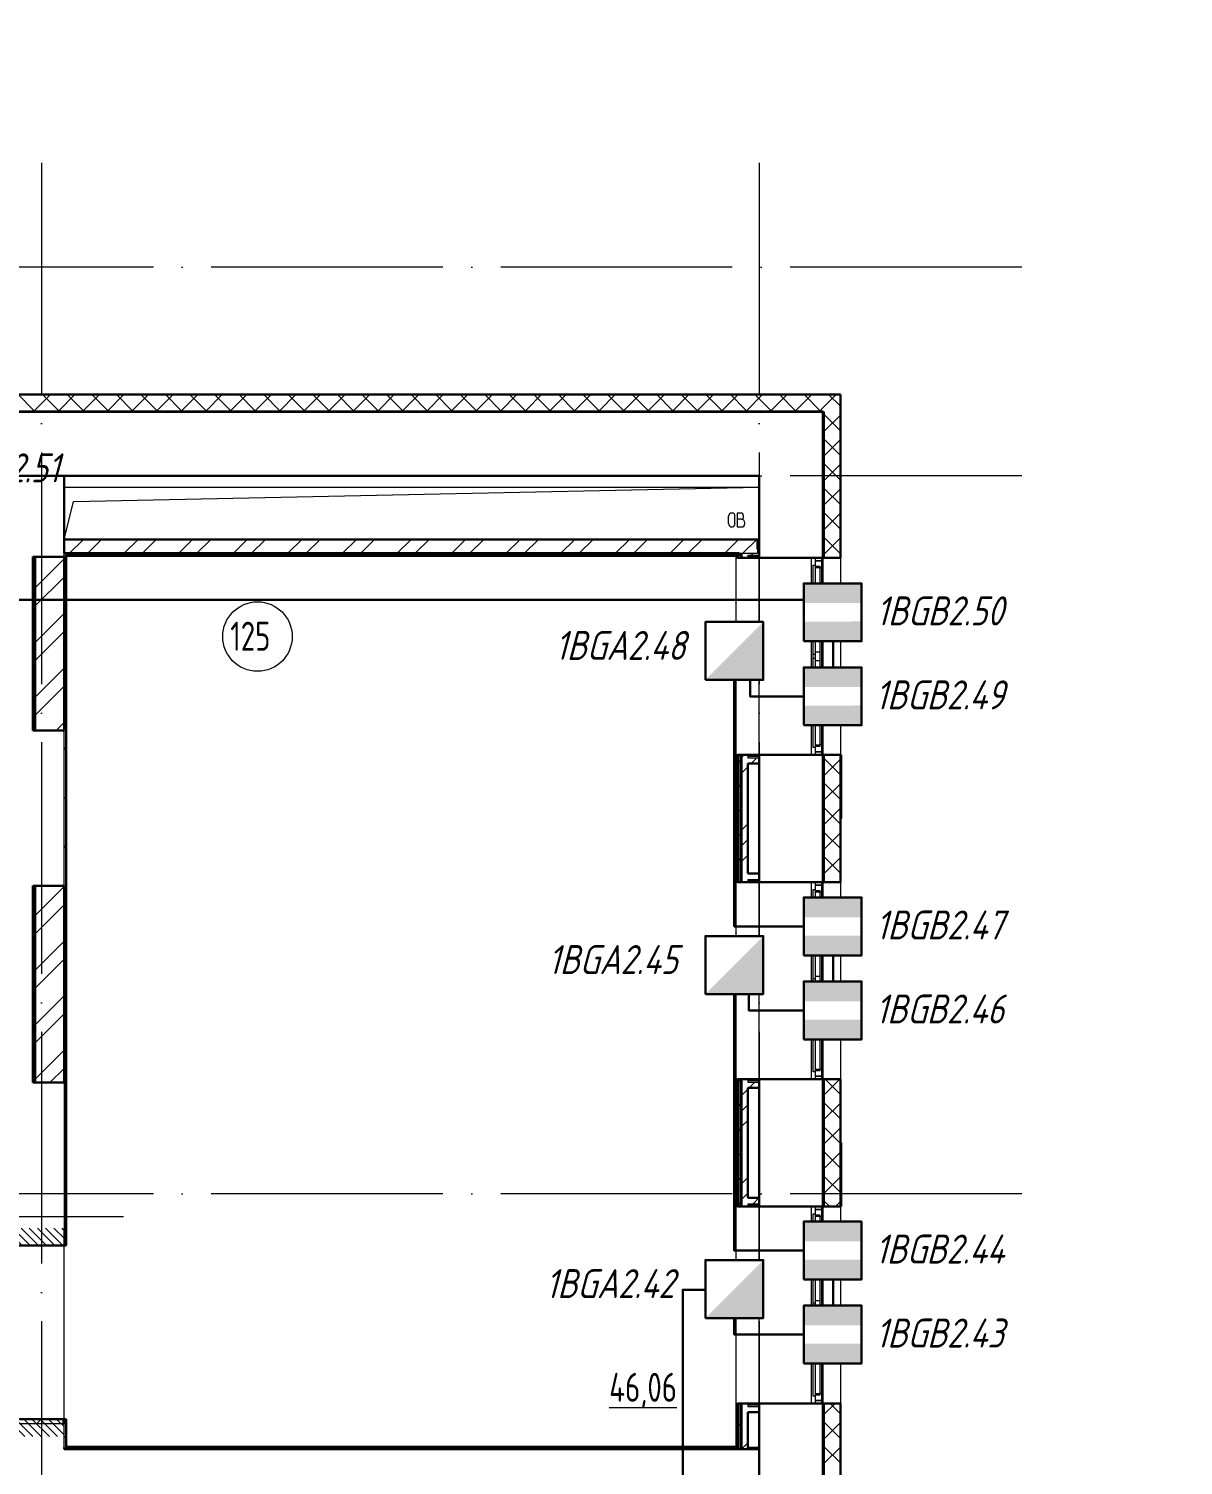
# Model space of a CAD drawing. Header units: millimetres. Extents: x -259793 to 1187961, y -549744 to 43070.
# Drawn here: x -4166 to 5806, y -13887 to -1486 of the extents above; entities that cross this region are included whole.
import ezdxf
from ezdxf.enums import TextEntityAlignment as Align

# ---------------------------------------------------------------- set-up
doc = ezdxf.new("R2010")
doc.units = ezdxf.units.MM
doc.linetypes.add('ADSK_Линия сетки', pattern=[25, 20, -2.5, 0, -2.5])
doc.linetypes.add('ADSK_Штриховая_ш2 п1_5', pattern=[4.5, 3, -1.5])
for name, color, linetype, lineweight in [('_ Окна', 7, 'Continuous', 9), ('A-_ANOTTEXT_T', 7, 'Continuous', 9), ('RC-Извещатели_охранные', 5, 'Continuous', 30), ('RC-Прочее_оборудование', 5, 'Continuous', 30), ('Двери', 252, 'Continuous', 9), ('Линии', 7, 'Continuous', 9), ('лс', 5, 'Continuous', 30), ('Марки помещений', 252, 'Continuous', 20), ('Ограждение', 252, 'Continuous', 9), ('Окна', 252, 'Continuous', 9), ('Оси', 252, 'Continuous', 9), ('Сантехника', 252, 'Continuous', 9), ('Стены внутренние', 7, 'Continuous', 18), ('Стены наружные', 7, 'Continuous', 18), ('Стены штриховка', 7, 'Continuous', 9)]:
    doc.layers.add(name, color=color, linetype=linetype, lineweight=lineweight)
doc.layers.add('RC-Позиционные_обозначения', color=7, linetype='Continuous')
doc.styles.add('GOST 2.304 type A_1', font='', dxfattribs={"height": 350})
doc.styles.add('GOST Common_3', font='', dxfattribs={"height": 3.5})
doc.styles.add('ISOCPEUR', font='isocpeur.ttf', dxfattribs={"width": 0.9, "height": 350})
doc.styles.add('RubezhCAD', font='', dxfattribs={"oblique": 10})
doc.styles.get("Standard").update_dxf_attribs({"font": ''})
doc.styles.get('GOST 2.304 type A_1').set_extended_font_data('GOST 2.304 type A')
doc.styles.get('GOST Common_3').set_extended_font_data('GOST 2.304 type A')
doc.styles.get('RubezhCAD').set_extended_font_data('GOST type A')
doc.styles.get('Standard').set_extended_font_data('GOST type B')

# ---------------------------------------------------------------- blocks, each defined once
blk = doc.blocks.new('RC-UGO-IOZ-02')
at = {"layer": 'RC-Извещатели_охранные'}
blk.add_attdef('PSTN', text='', height=2.5, dxfattribs=at).set_placement((0.98, 2.6), align=Align.BOTTOM_LEFT)
blk.add_wipeout([(2.5, -2.5), (2.5, 2.5), (-2.5, 2.5), (-2.5, -2.5)]).dxf.layer = 'RC-Извещатели_охранные'
blk.add_wipeout([(-2.5, -2.5), (-2.5, 2.5), (2.5, 2.5), (2.5, -2.5)]).dxf.layer = 'RC-Извещатели_охранные'
h = blk.add_hatch(color=256, dxfattribs=at)
h.dxf.hatch_style = 1
h.paths.add_polyline_path([(2.5, -2.5), (2.5, 2.5), (0, 0), (-2.5, -2.5)])
blk.add_lwpolyline([(-2.5, -2.5), (2.5, -2.5), (2.5, 2.5), (-2.5, 2.5)], close=True, dxfattribs=at)
blk = doc.blocks.new('RC-UGO-IOM-02')
at = {"layer": 'RC-Извещатели_охранные'}
blk.add_point((0, 0), dxfattribs=at)
blk.add_attdef('PSTN', text='', height=2.5, dxfattribs=at).set_placement((0.98, 2.6), align=Align.BOTTOM_LEFT)
blk.add_wipeout([(2.5, -2.5), (2.5, 2.5), (-2.5, 2.5), (-2.5, -2.5)]).dxf.layer = 'RC-Извещатели_охранные'
blk.add_wipeout([(-2.5, -2.5), (-2.5, 2.5), (2.5, 2.5), (2.5, -2.5)]).dxf.layer = 'RC-Извещатели_охранные'
h = blk.add_hatch(color=256, dxfattribs=at)
h.dxf.hatch_style = 1
h.paths.add_polyline_path([(2.5, 0.8), (2.5, 2.51), (-2.5, 2.5), (-2.5, 0.8)])
h = blk.add_hatch(color=256, dxfattribs=at)
h.dxf.hatch_style = 1
h.paths.add_polyline_path([(2.5, -2.5), (2.5, -0.79), (-2.5, -0.8), (-2.5, -2.5)])
blk.add_lwpolyline([(-2.5, -2.5), (2.5, -2.5), (2.5, 2.5), (-2.5, 2.5)], close=True, dxfattribs=at)
blk = doc.blocks.new('RC-UGO-IZ-01')
at = {"layer": 'RC-Прочее_оборудование'}
blk.add_point((2.5, 0), dxfattribs=at)
blk.add_attdef('PSTN', text='', height=2.5, dxfattribs=at).set_placement((5.66, 2.58), align=Align.BOTTOM_CENTER)
blk.add_wipeout([(2.49, -2.5), (-2.49, -2.5), (-2.49, 2.5), (2.49, 2.5)]).dxf.layer = 'RC-Прочее_оборудование'
blk.add_wipeout([(-2.49, -2.5), (-2.49, 2.5), (2.49, 2.5), (2.49, -2.5)]).dxf.layer = 'RC-Прочее_оборудование'
blk.add_lwpolyline([(-2.49, 2.5), (2.49, 2.5), (2.49, -2.5), (-2.49, -2.5), (-2.49, 2.5)], close=True, dxfattribs=at)
blk.add_lwpolyline([(-2.49, 2.5), (-2.49, 2.5)], dxfattribs=at)
blk.add_lwpolyline([(-2.49, 2.5), (-2.49, 2.5)], dxfattribs=at)
at = {"layer": 'RC-Прочее_оборудование', "ltscale": 100, "style": 'ISOCPEUR', "width": 0.9}
blk.add_text('ИЗ', height=2.5, dxfattribs=at).set_placement((0.15, -0.09), align=Align.MIDDLE)
blk = doc.blocks.new('1 этаж')
at = {"layer": 'Двери', "lineweight": 18, "true_color": 0x636466}
h = blk.add_hatch(dxfattribs=at)
h.set_pattern_fill('FP_2', color=251, angle=90, style=0, pattern_type=2)
h.set_pattern_definition([(135, (-4055.8, -12863.73), (-35.3553, -35.3553), [])])
h.paths.add_polyline_path([(-4251, -13639), (-3861, -13639), (-3861, -13489), (-4251, -13489), (-4251, -13613)])
h.paths.add_polyline_path([(-4251, -11989), (-3861, -11989), (-3861, -11839), (-4251, -11839)])
at = {"color": 251, "lineweight": 18, "true_color": 0x636466}
for p, q in [((-3861, -5444), (2144, -5444)), ((-3779, -5566), (2144, -5444)), ((-3861, -5894), (-3779, -5566)), ((1877, -5758), (1877, -5695)), ((1934, -5758), (1934, -5695)), ((1984, -5667), (1954, -5667)), ((1954, -5667), (1954, -5787)), ((2008, -5700), (2008, -5690)), ((1988, -5720), (1954, -5720)), ((1954, -5787), (1991, -5787)), ((2018, -5760), (2018, -5750))]:
    blk.add_line(p, q, dxfattribs=at)
for centre, radius, start, end in [((1906, -5695), 28.7, 0, 180), ((1984, -5690), 23.3, 0, 90), ((1988, -5700), 20, 270, 0), ((1906, -5758), 28.7, 180, 0), ((1988, -5750), 30, 0, 90), ((1991, -5760), 26.7, 270, 0)]:
    blk.add_arc(centre, radius, start, end, dxfattribs=at)
at = {"layer": '_ Окна', "color": 251, "true_color": 0x636466}
for p, q in [((2626, -6054), (2626, -6079)), ((2684, -6079), (2684, -6054)), ((2626, -6079), (2684, -6079)), ((2626, -7729), (2626, -7754)), ((2684, -7729), (2626, -7729)), ((2684, -7754), (2684, -7729)), ((2626, -8854), (2626, -8879)), ((2626, -8879), (2684, -8879)), ((2684, -8879), (2684, -8854)), ((2626, -10529), (2626, -10554)), ((2684, -10529), (2626, -10529)), ((2684, -10554), (2684, -10529)), ((2626, -11654), (2626, -11679)), ((2684, -11679), (2684, -11654)), ((2626, -11679), (2684, -11679)), ((2626, -13329), (2626, -13354)), ((2684, -13329), (2626, -13329)), ((2684, -13354), (2684, -13329))]:
    blk.add_line(p, q, dxfattribs=at)
at = {"layer": '_ Окна', "color": 251, "lineweight": 18, "true_color": 0x636466}
for p, q in [((2684, -6079), (2626, -6079)), ((2626, -6079), (2626, -6117)), ((2626, -6125), (2667, -6125)), ((2667, -6125), (2667, -6137)), ((2667, -6143), (2684, -6138)), ((2684, -6138), (2684, -6079)), ((2667, -7683), (2626, -7683)), ((2684, -7669), (2667, -7665)), ((2667, -7671), (2667, -7683)), ((2684, -7729), (2684, -7669)), ((2626, -7691), (2626, -7729)), ((2626, -7729), (2684, -7729)), ((2684, -8879), (2626, -8879)), ((2626, -8879), (2626, -8917)), ((2626, -8925), (2667, -8925)), ((2667, -8925), (2667, -8937)), ((2684, -8938), (2684, -8879)), ((2667, -8943), (2684, -8938)), ((2667, -10483), (2626, -10483)), ((2626, -10491), (2626, -10529)), ((2626, -10529), (2684, -10529)), ((2684, -10469), (2667, -10465)), ((2667, -10471), (2667, -10483)), ((2684, -10529), (2684, -10469)), ((2684, -11679), (2626, -11679)), ((2626, -11679), (2626, -11717)), ((2626, -11725), (2667, -11725)), ((2667, -11725), (2667, -11737)), ((2667, -11743), (2684, -11738)), ((2684, -11738), (2684, -11679)), ((2684, -13269), (2667, -13265)), ((2684, -13329), (2684, -13269)), ((2667, -13283), (2626, -13283)), ((2626, -13291), (2626, -13329)), ((2626, -13329), (2684, -13329)), ((2667, -13271), (2667, -13283))]:
    blk.add_line(p, q, dxfattribs=at)
at = {"layer": 'Двери', "color": 251, "linetype": 'ADSK_Штриховая_ш2 п1_5', "true_color": 0x636466}
for p, q in [((-3861, -11989), (-3861, -11839)), ((-4251, -11989), (-3861, -11989)), ((-3861, -13489), (-4251, -13489)), ((-3861, -13639), (-3861, -13489))]:
    blk.add_line(p, q, dxfattribs=at)
at = {"layer": 'Линии', "color": 251, "lineweight": 18, "ltscale": 100, "true_color": 0x636466}
blk.add_line((-9066, -11739), (-3346, -11739), dxfattribs=at)
at = {"layer": 'Марки помещений', "color": 251, "true_color": 0x636466}
blk.add_circle((-2190, -6733), 300, dxfattribs=at)
at = {"layer": 'Ограждение', "color": 251, "true_color": 0x636466}
for p, q in [((-3841, -6034), (-3836, -6039)), ((-3836, -6039), (1944, -6039)), ((-3836, -11979), (-3836, -6039)), ((1944, -13729), (1944, -6034)), ((1944, -6054), (1959, -6054)), ((1944, -7754), (1944, -6054)), ((2144, -7754), (2144, -6054)), ((2594, -7754), (2594, -6054)), ((1959, -7754), (1944, -7754)), ((1944, -8854), (1959, -8854)), ((1944, -10554), (1944, -8854)), ((2144, -10554), (2144, -8854)), ((2594, -10554), (2594, -8854)), ((1959, -10554), (1944, -10554)), ((1944, -11654), (1959, -11654)), ((1944, -13354), (1944, -11654)), ((2144, -13354), (2144, -11654)), ((2594, -13354), (2594, -11654)), ((-3836, -11979), (-3841, -11979)), ((1959, -13354), (1944, -13354)), ((-3841, -13499), (-3836, -13499)), ((-3836, -13724), (-3836, -13499)), ((-3836, -13724), (-3841, -13729)), ((1944, -13724), (-3836, -13724)), ((2144, -13734), (2044, -13734))]:
    blk.add_line(p, q, dxfattribs=at)
at = {"layer": 'Окна', "color": 251, "true_color": 0x636466}
for p, q in [((2609, -6117), (2626, -6117)), ((2609, -6889), (2609, -6117)), ((2626, -6117), (2626, -6889)), ((2626, -6137), (2667, -6137)), ((2667, -6137), (2667, -6869)), ((2684, -7669), (2684, -6138)), ((2609, -6919), (2609, -6889)), ((2626, -6889), (2609, -6889)), ((2609, -6919), (2626, -6919)), ((2609, -7691), (2609, -6919)), ((2667, -6869), (2626, -6869)), ((2626, -6889), (2626, -6919)), ((2626, -6919), (2626, -7691)), ((2626, -6939), (2667, -6939)), ((2667, -6869), (2667, -6939)), ((2667, -6939), (2667, -7671)), ((2667, -7671), (2626, -7671)), ((2626, -7691), (2609, -7691)), ((2609, -8917), (2626, -8917)), ((2609, -9689), (2609, -8917)), ((2626, -8917), (2626, -9689)), ((2626, -8937), (2667, -8937)), ((2667, -8937), (2667, -9669)), ((2684, -10469), (2684, -8938)), ((2667, -9669), (2626, -9669)), ((2667, -9669), (2667, -9739)), ((2609, -9719), (2609, -9689)), ((2626, -9689), (2609, -9689)), ((2609, -9719), (2626, -9719)), ((2609, -10491), (2609, -9719)), ((2626, -9689), (2626, -9719)), ((2626, -9719), (2626, -10491)), ((2626, -9739), (2667, -9739)), ((2667, -9739), (2667, -10471)), ((2626, -10491), (2609, -10491)), ((2667, -10471), (2626, -10471)), ((2609, -11717), (2626, -11717)), ((2609, -12489), (2609, -11717)), ((2626, -11717), (2626, -12489)), ((2626, -11737), (2667, -11737)), ((2667, -11737), (2667, -12469)), ((2684, -13269), (2684, -11738)), ((2609, -12519), (2609, -12489)), ((2626, -12489), (2609, -12489)), ((2609, -12519), (2626, -12519)), ((2609, -13291), (2609, -12519)), ((2667, -12469), (2626, -12469)), ((2626, -12489), (2626, -12519)), ((2626, -12519), (2626, -13291)), ((2667, -12469), (2667, -12539)), ((2626, -12539), (2667, -12539)), ((2667, -12539), (2667, -13271)), ((2626, -13291), (2609, -13291)), ((2667, -13271), (2626, -13271))]:
    blk.add_line(p, q, dxfattribs=at)
at = {"layer": 'Оси', "color": 251, "linetype": 'ADSK_Линия сетки', "ltscale": 100, "true_color": 0x636466}
for p, q in [((-4056, -2644), (-4056, -33770)), ((2144, -2644), (2144, -33770)), ((4411, -3544), (-72528, -3544)), ((4411, -5344), (-72528, -5344)), ((4411, -11544), (-72528, -11544))]:
    blk.add_line(p, q, dxfattribs=at)
at = {"layer": 'Сантехника', "color": 251, "lineweight": 9, "true_color": 0x636466}
for radius, start, end in [(55, 58.1206, 81.0151), (42.7, 47.783, 75), (42.7, 285, 312.217), (55, 278.9849, 301.8794)]:
    blk.add_arc((-4139, -9017), radius, start, end, dxfattribs=at)
at = {"layer": 'Стены внутренние', "color": 251, "lineweight": 30, "true_color": 0x636466}
for p, q in [((2846, -4642), (-4506, -4642)), ((2846, -6054), (2846, -4642)), ((2694, -4794), (-4506, -4794)), ((2694, -6054), (2694, -4794)), ((2144, -5344), (-4251, -5344)), ((-3861, -5894), (-3861, -5344)), ((2144, -5344), (2144, -5979)), ((-4131, -6044), (-3861, -6044)), ((-4131, -7544), (-4131, -6044)), ((2144, -6054), (2694, -6054)), ((2704, -6054), (2846, -6054)), ((-3861, -7544), (-4131, -7544)), ((2694, -7754), (2144, -7754)), ((2694, -8854), (2694, -7754)), ((2846, -7754), (2704, -7754)), ((2846, -8854), (2846, -7754)), ((2144, -7829), (2144, -8779)), ((-4131, -8884), (-3861, -8884)), ((-4131, -10584), (-4131, -8884)), ((2144, -8854), (2694, -8854)), ((2704, -8854), (2846, -8854)), ((-3861, -10584), (-4131, -10584)), ((2694, -10554), (2144, -10554)), ((2144, -10629), (2144, -11579)), ((2694, -11654), (2694, -10554)), ((2846, -10554), (2704, -10554)), ((2846, -11654), (2846, -10554)), ((2144, -11654), (2694, -11654)), ((2704, -11654), (2846, -11654)), ((-4251, -11989), (-3861, -11989)), ((2694, -13354), (2144, -13354)), ((2694, -20694), (2694, -13354)), ((2846, -13354), (2704, -13354)), ((2846, -20846), (2846, -13354)), ((2144, -13429), (2144, -14354)), ((-3861, -13529), (-3866, -13529)), ((-3861, -13749), (-3861, -13734)), ((2144, -13749), (2044, -13749))]:
    blk.add_line(p, q, dxfattribs=at)
at = {"layer": 'Стены внутренние', "color": 251, "linetype": 'Continuous', "lineweight": 9, "true_color": 0x636466}
for p, q in [((-4118, -4784), (-4258, -4644)), ((-4119, -4784), (-3979, -4644)), ((-3906, -4784), (-4046, -4644)), ((-3907, -4784), (-3767, -4644)), ((-3693, -4784), (-3833, -4644)), ((-3744, -4644), (-3745, -4642)), ((-3695, -4784), (-3555, -4644)), ((-3481, -4784), (-3621, -4644)), ((-3483, -4784), (-3343, -4644)), ((-3269, -4784), (-3409, -4644)), ((-3271, -4784), (-3131, -4644)), ((-3057, -4784), (-3197, -4644)), ((-3058, -4784), (-2918, -4644)), ((-2845, -4784), (-2985, -4644)), ((-2846, -4784), (-2706, -4644)), ((-2633, -4784), (-2773, -4644)), ((-2771, -4642), (-2772, -4644)), ((-2688, -4644), (-2689, -4642)), ((-2634, -4784), (-2494, -4644)), ((-2421, -4784), (-2561, -4644)), ((-2422, -4784), (-2282, -4644)), ((-2209, -4784), (-2349, -4644)), ((-2210, -4784), (-2070, -4644)), ((-1996, -4784), (-2136, -4644)), ((-1998, -4784), (-1858, -4644)), ((-1784, -4784), (-1924, -4644)), ((-1867, -4644), (-1868, -4642)), ((-1786, -4784), (-1646, -4644)), ((-1572, -4784), (-1712, -4644)), ((-1574, -4784), (-1434, -4644)), ((-1360, -4784), (-1500, -4644)), ((-1363, -4642), (-1364, -4644)), ((-1361, -4784), (-1221, -4644)), ((-1148, -4784), (-1288, -4644)), ((-1280, -4644), (-1281, -4642)), ((-1149, -4784), (-1009, -4644)), ((-936, -4784), (-1076, -4644)), ((-937, -4784), (-797, -4644)), ((-724, -4784), (-864, -4644)), ((-725, -4784), (-585, -4644)), ((-511, -4784), (-651, -4644)), ((-513, -4784), (-373, -4644)), ((-299, -4784), (-439, -4644)), ((-301, -4784), (-161, -4644)), ((-87, -4784), (-227, -4644)), ((-89, -4784), (51, -4644)), ((125, -4784), (-15, -4644)), ((45, -4642), (44, -4644)), ((124, -4784), (264, -4644)), ((337, -4784), (197, -4644)), ((336, -4784), (476, -4644)), ((549, -4784), (409, -4644)), ((548, -4784), (688, -4644)), ((761, -4784), (621, -4644)), ((760, -4784), (900, -4644)), ((973, -4784), (833, -4644)), ((972, -4784), (1112, -4644)), ((1186, -4784), (1046, -4644)), ((1184, -4784), (1324, -4644)), ((1398, -4784), (1258, -4644)), ((1396, -4784), (1536, -4644)), ((1610, -4784), (1470, -4644)), ((1536, -4644), (1534, -4642)), ((1608, -4784), (1748, -4644)), ((1822, -4784), (1682, -4644)), ((1821, -4784), (1961, -4644)), ((2034, -4784), (1894, -4644)), ((2033, -4784), (2173, -4644)), ((2246, -4784), (2106, -4644)), ((2245, -4784), (2385, -4644)), ((2458, -4784), (2318, -4644)), ((2457, -4784), (2597, -4644)), ((2671, -4784), (2531, -4644)), ((2591, -4644), (2590, -4642)), ((2694, -4759), (2809, -4644)), ((2742, -4644), (2742, -4644)), ((2844, -4745), (2743, -4644)), ((2669, -4784), (2694, -4759)), ((2844, -4957), (2704, -4817)), ((2704, -4961), (2844, -4821)), ((2844, -4882), (2846, -4882)), ((2844, -5170), (2704, -5030)), ((2704, -5173), (2844, -5033)), ((2844, -5382), (2704, -5242)), ((2704, -5385), (2844, -5245)), ((2844, -5289), (2846, -5289)), ((2844, -5594), (2704, -5454)), ((2704, -5597), (2844, -5457)), ((2844, -5806), (2704, -5666)), ((2704, -5809), (2844, -5669)), ((2844, -5695), (2846, -5695)), ((2844, -6018), (2704, -5878)), ((2704, -6021), (2844, -5881)), ((2844, -6000), (2846, -6000)), ((2844, -7927), (2704, -7787)), ((2704, -7931), (2844, -7791)), ((2823, -7754), (2822, -7756)), ((2844, -7930), (2846, -7930)), ((2844, -8139), (2704, -7999)), ((2704, -8143), (2844, -8003)), ((2846, -8133), (2844, -8129)), ((2844, -8352), (2704, -8212)), ((2704, -8355), (2844, -8215)), ((2844, -8235), (2846, -8235)), ((2844, -8564), (2704, -8424)), ((2704, -8567), (2844, -8427)), ((2844, -8776), (2704, -8636)), ((2704, -8779), (2844, -8639)), ((2844, -8642), (2846, -8642)), ((2710, -8854), (2704, -8848)), ((2793, -8854), (2792, -8852)), ((2844, -8852), (2844, -8851)), ((2704, -10688), (2837, -10556)), ((2844, -10685), (2713, -10554)), ((2844, -10897), (2704, -10757)), ((2704, -10900), (2844, -10760)), ((2844, -10877), (2846, -10877)), ((2844, -11109), (2704, -10969)), ((2704, -11113), (2844, -10973)), ((2844, -11321), (2704, -11181)), ((2704, -11325), (2844, -11185)), ((2844, -11283), (2846, -11283)), ((2844, -11533), (2704, -11393)), ((2704, -11537), (2844, -11397)), ((2752, -11654), (2704, -11606)), ((2801, -11652), (2844, -11609)), ((2844, -11588), (2846, -11588)), ((2704, -13446), (2795, -13356)), ((2844, -13443), (2755, -13354)), ((2844, -13655), (2704, -13515)), ((2846, -13416), (2844, -13413)), ((2704, -13658), (2844, -13518)), ((2844, -13518), (2846, -13518)), ((2844, -13867), (2704, -13727)), ((2704, -13870), (2844, -13730)), ((2844, -13823), (2846, -13823))]:
    blk.add_line(p, q, dxfattribs=at)
at = {"layer": 'Стены внутренние', "color": 251, "true_color": 0x636466}
for p, q in [((-3861, -6044), (-3861, -6014)), ((2694, -6054), (2694, -7754)), ((2846, -6054), (2846, -7754)), ((-3861, -8884), (-3861, -7544)), ((2694, -8854), (2694, -10554)), ((2846, -8854), (2846, -10554)), ((2694, -11654), (2694, -13354)), ((2846, -11654), (2846, -13354)), ((-3861, -13489), (-3861, -11989)), ((-3866, -13529), (-4246, -13529)), ((-3861, -13734), (-3861, -13529))]:
    blk.add_line(p, q, dxfattribs=at)
at = {"layer": 'Стены наружные', "color": 251, "true_color": 0x636466}
for p, q in [((-6771, -4637), (-3941, -4637)), ((-3941, -4642), (-3941, -4637)), ((2144, -5894), (2129, -5894)), ((-3861, -10584), (-3861, -11989)), ((2129, -13741), (2129, -13734)), ((2129, -13741), (2144, -13741))]:
    blk.add_line(p, q, dxfattribs=at)
at = {"layer": 'Стены наружные', "color": 251, "linetype": 'Continuous', "lineweight": 9, "true_color": 0x636466}
for p, q in [((2704, -4804), (2694, -4804)), ((2704, -4904), (2694, -4904)), ((2704, -5004), (2694, -5004)), ((2704, -5104), (2694, -5104)), ((2704, -5204), (2694, -5204)), ((2704, -5304), (2694, -5304)), ((2704, -5404), (2694, -5404)), ((2704, -5504), (2694, -5504)), ((2704, -5604), (2694, -5604)), ((2704, -5704), (2694, -5704)), ((2704, -5804), (2694, -5804)), ((-3813, -6014), (-3693, -5894)), ((-3656, -6014), (-3536, -5894)), ((-3341, -6014), (-3221, -5894)), ((-3184, -6014), (-3064, -5894)), ((-2870, -6014), (-2750, -5894)), ((-2713, -6014), (-2593, -5894)), ((-2398, -6014), (-2278, -5894)), ((-2241, -6014), (-2121, -5894)), ((-1927, -6014), (-1807, -5894)), ((-1770, -6014), (-1650, -5894)), ((-1455, -6014), (-1335, -5894)), ((-1298, -6014), (-1178, -5894)), ((-984, -6014), (-864, -5894)), ((-827, -6014), (-707, -5894)), ((-512, -6014), (-392, -5894)), ((-355, -6014), (-235, -5894)), ((-41, -6014), (79, -5894)), ((116, -6014), (236, -5894)), ((430, -6014), (550, -5894)), ((588, -6014), (708, -5894)), ((902, -6014), (1022, -5894)), ((1059, -6014), (1179, -5894)), ((1373, -6014), (1493, -5894)), ((1531, -6014), (1651, -5894)), ((1845, -6014), (1965, -5894)), ((2002, -6014), (2122, -5894)), ((2704, -5904), (2694, -5904)), ((-4111, -6312), (-3861, -6062)), ((-3846, -6066), (-3841, -6061)), ((-3813, -6034), (-3808, -6029)), ((-3743, -6034), (-3738, -6029)), ((-3672, -6034), (-3667, -6029)), ((-3601, -6034), (-3596, -6029)), ((-3531, -6034), (-3526, -6029)), ((-3460, -6034), (-3455, -6029)), ((-3389, -6034), (-3384, -6029)), ((-3320, -6029), (-3320, -6014)), ((-3318, -6034), (-3313, -6029)), ((-3248, -6034), (-3243, -6029)), ((-3177, -6034), (-3172, -6029)), ((-3106, -6034), (-3101, -6029)), ((-3036, -6034), (-3031, -6029)), ((-2965, -6034), (-2960, -6029)), ((-2894, -6034), (-2889, -6029)), ((-2824, -6034), (-2819, -6029)), ((-2753, -6034), (-2748, -6029)), ((-2720, -6029), (-2720, -6014)), ((-2682, -6034), (-2677, -6029)), ((-2611, -6034), (-2606, -6029)), ((-2541, -6034), (-2536, -6029)), ((-2470, -6034), (-2465, -6029)), ((-2399, -6034), (-2394, -6029)), ((-2329, -6034), (-2324, -6029)), ((-2258, -6034), (-2253, -6029)), ((-2187, -6034), (-2182, -6029)), ((-2120, -6029), (-2120, -6014)), ((-2116, -6034), (-2111, -6029)), ((-2046, -6034), (-2041, -6029)), ((-1975, -6034), (-1970, -6029)), ((-1904, -6034), (-1899, -6029)), ((-1834, -6034), (-1829, -6029)), ((-1763, -6034), (-1758, -6029)), ((-1692, -6034), (-1687, -6029)), ((-1621, -6034), (-1616, -6029)), ((-1551, -6034), (-1546, -6029)), ((-1520, -6029), (-1520, -6014)), ((-1480, -6034), (-1475, -6029)), ((-1409, -6034), (-1404, -6029)), ((-1339, -6034), (-1334, -6029)), ((-1268, -6034), (-1263, -6029)), ((-1197, -6034), (-1192, -6029)), ((-1126, -6034), (-1121, -6029)), ((-1056, -6034), (-1051, -6029)), ((-985, -6034), (-980, -6029)), ((-920, -6029), (-920, -6014)), ((-914, -6034), (-909, -6029)), ((-844, -6034), (-839, -6029)), ((-773, -6034), (-768, -6029)), ((-702, -6034), (-697, -6029)), ((-631, -6034), (-626, -6029)), ((-561, -6034), (-556, -6029)), ((-490, -6034), (-485, -6029)), ((-419, -6034), (-414, -6029)), ((-349, -6034), (-344, -6029)), ((-320, -6029), (-320, -6014)), ((-278, -6034), (-273, -6029)), ((-207, -6034), (-202, -6029)), ((-136, -6034), (-131, -6029)), ((-66, -6034), (-61, -6029)), ((5, -6034), (10, -6029)), ((76, -6034), (81, -6029)), ((146, -6034), (151, -6029)), ((217, -6034), (222, -6029)), ((280, -6029), (280, -6014)), ((288, -6034), (293, -6029)), ((358, -6034), (363, -6029)), ((429, -6034), (434, -6029)), ((500, -6034), (505, -6029)), ((571, -6034), (576, -6029)), ((641, -6034), (646, -6029)), ((712, -6034), (717, -6029)), ((783, -6034), (788, -6029)), ((853, -6034), (858, -6029)), ((880, -6029), (880, -6014)), ((924, -6034), (929, -6029)), ((995, -6034), (1000, -6029)), ((1066, -6034), (1071, -6029)), ((1136, -6034), (1141, -6029)), ((1207, -6034), (1212, -6029)), ((1278, -6034), (1283, -6029)), ((1348, -6034), (1353, -6029)), ((1419, -6034), (1424, -6029)), ((1480, -6029), (1480, -6014)), ((1490, -6034), (1495, -6029)), ((1561, -6034), (1566, -6029)), ((1631, -6034), (1636, -6029)), ((1702, -6034), (1707, -6029)), ((1773, -6034), (1778, -6029)), ((1843, -6034), (1848, -6029)), ((1914, -6034), (1919, -6029)), ((2044, -6045), (2048, -6041)), ((2048, -6041), (2061, -6029)), ((2077, -6029), (2092, -6014)), ((2704, -6004), (2694, -6004)), ((-3846, -6137), (-3841, -6132)), ((-4111, -6469), (-3861, -6219)), ((-3846, -6207), (-3841, -6202)), ((-3846, -6278), (-3841, -6273)), ((-3861, -6435), (-3846, -6420)), ((-3846, -6349), (-3841, -6344)), ((-3846, -6420), (-3841, -6415)), ((-4111, -6783), (-3861, -6533)), ((-3846, -6490), (-3841, -6485)), ((-3846, -6561), (-3841, -6556)), ((-4111, -6940), (-3861, -6690)), ((-3846, -6632), (-3841, -6627)), ((-3846, -6702), (-3841, -6697)), ((-3846, -6773), (-3841, -6768)), ((-3861, -6859), (-3846, -6844)), ((-3846, -6844), (-3841, -6839)), ((-3846, -6915), (-3841, -6910)), ((-4111, -7255), (-3861, -7005)), ((-3846, -6985), (-3841, -6980)), ((-3846, -7056), (-3841, -7051)), ((-4111, -7412), (-3861, -7162)), ((-3846, -7127), (-3841, -7122)), ((-3846, -7197), (-3841, -7192)), ((-3861, -7283), (-3846, -7268)), ((-3846, -7268), (-3841, -7263)), ((-3846, -7339), (-3841, -7334)), ((-3846, -7410), (-3841, -7405)), ((-3928, -7544), (-3861, -7476)), ((-3846, -7480), (-3841, -7475)), ((-3846, -7551), (-3841, -7546)), ((-3846, -7622), (-3841, -7617)), ((-3846, -7692), (-3841, -7687)), ((-3861, -7707), (-3846, -7692)), ((-3846, -7763), (-3841, -7758)), ((1959, -7756), (1962, -7754)), ((1969, -7817), (1982, -7805)), ((1982, -7805), (1994, -7792)), ((1994, -7773), (2013, -7754)), ((2073, -7829), (2123, -7779)), ((2704, -7804), (2694, -7804)), ((-3846, -7834), (-3841, -7829)), ((-3846, -7905), (-3841, -7900)), ((1959, -7827), (1964, -7822)), ((1959, -7898), (1964, -7893)), ((1964, -7822), (1969, -7817)), ((1994, -7908), (2044, -7858)), ((2704, -7904), (2694, -7904)), ((2846, -7930), (2851, -7930)), ((2851, -7909), (2849, -7912)), ((-3846, -7975), (-3841, -7970)), ((-3846, -8046), (-3841, -8041)), ((1959, -7969), (1964, -7964)), ((1959, -8039), (1964, -8034)), ((1969, -8029), (1982, -8017)), ((1982, -8017), (1994, -8004)), ((2704, -8004), (2694, -8004)), ((-3861, -8132), (-3846, -8117)), ((-3846, -8117), (-3841, -8112)), ((-3846, -8187), (-3841, -8182)), ((1959, -8110), (1964, -8105)), ((1959, -8181), (1964, -8176)), ((2704, -8104), (2694, -8104)), ((2851, -8142), (2846, -8133)), ((-3846, -8258), (-3841, -8253)), ((1959, -8251), (1964, -8246)), ((1964, -8246), (1969, -8241)), ((1969, -8241), (1982, -8229)), ((1982, -8229), (1994, -8216)), ((2704, -8204), (2694, -8204)), ((2704, -8304), (2694, -8304)), ((2846, -8235), (2851, -8235)), ((-3846, -8329), (-3841, -8324)), ((-3846, -8400), (-3841, -8395)), ((1959, -8322), (1964, -8317)), ((1959, -8393), (1964, -8388)), ((1982, -8441), (1994, -8429)), ((1994, -8401), (2044, -8351)), ((2704, -8404), (2694, -8404)), ((-3861, -8556), (-3846, -8541)), ((-3846, -8470), (-3841, -8465)), ((-3846, -8541), (-3841, -8536)), ((1959, -8464), (1964, -8459)), ((1959, -8534), (1964, -8529)), ((1969, -8454), (1982, -8441)), ((1994, -8536), (2044, -8486)), ((2704, -8504), (2694, -8504)), ((-3846, -8612), (-3841, -8607)), ((-3846, -8682), (-3841, -8677)), ((1959, -8605), (1964, -8600)), ((1959, -8676), (1964, -8671)), ((1964, -8671), (1969, -8666)), ((1969, -8666), (1982, -8653)), ((1982, -8653), (1994, -8641)), ((1994, -8671), (2044, -8621)), ((2704, -8604), (2694, -8604)), ((-3846, -8753), (-3841, -8748)), ((1959, -8746), (1964, -8741)), ((2704, -8704), (2694, -8704)), ((2704, -8804), (2694, -8804)), ((-4111, -9141), (-3861, -8891)), ((-3846, -8824), (-3841, -8819)), ((-3846, -8895), (-3841, -8890)), ((1959, -8817), (1964, -8812)), ((1993, -8854), (1994, -8853)), ((-4111, -9298), (-3861, -9048)), ((-3861, -8980), (-3846, -8965)), ((-3846, -8965), (-3841, -8960)), ((-3846, -9036), (-3841, -9031)), ((-3846, -9107), (-3841, -9102)), ((-3846, -9177), (-3841, -9172)), ((-3846, -9248), (-3841, -9243)), ((-4111, -9612), (-3861, -9362)), ((-3861, -9404), (-3846, -9389)), ((-3846, -9319), (-3841, -9314)), ((-3846, -9389), (-3841, -9384)), ((-4111, -9769), (-3861, -9519)), ((-3846, -9460), (-3841, -9455)), ((-3846, -9531), (-3841, -9526)), ((-3846, -9602), (-3841, -9597)), ((-3846, -9672), (-3841, -9667)), ((-3846, -9743), (-3841, -9738)), ((-4111, -10084), (-3861, -9834)), ((-3861, -9829), (-3846, -9814)), ((-3846, -9814), (-3841, -9809)), ((-3846, -9884), (-3841, -9879)), ((-4111, -10241), (-3861, -9991)), ((-3846, -9955), (-3841, -9950)), ((-3846, -10026), (-3841, -10021)), ((-3846, -10097), (-3841, -10092)), ((-3846, -10167), (-3841, -10162)), ((-3861, -10253), (-3846, -10238)), ((-3846, -10238), (-3841, -10233)), ((-4111, -10555), (-3861, -10305)), ((-3846, -10309), (-3841, -10304)), ((-3846, -10379), (-3841, -10374)), ((-3982, -10584), (-3861, -10462)), ((-3846, -10450), (-3841, -10445)), ((-3846, -10521), (-3841, -10516)), ((-3861, -10677), (-3846, -10662)), ((-3846, -10592), (-3841, -10587)), ((-3846, -10662), (-3841, -10657)), ((1959, -10585), (1964, -10580)), ((1959, -10656), (1964, -10651)), ((1969, -10575), (1982, -10562)), ((1982, -10562), (1990, -10554)), ((1994, -10691), (2044, -10641)), ((2056, -10629), (2106, -10579)), ((2704, -10604), (2694, -10604)), ((-3846, -10733), (-3841, -10728)), ((1959, -10726), (1964, -10721)), ((1964, -10792), (1969, -10787)), ((1969, -10787), (1982, -10774)), ((1982, -10774), (1994, -10762)), ((1994, -10826), (2044, -10776)), ((2704, -10704), (2694, -10704)), ((-3846, -10804), (-3841, -10799)), ((-3846, -10874), (-3841, -10869)), ((1959, -10797), (1964, -10792)), ((1959, -10868), (1964, -10863)), ((1994, -10961), (2044, -10911)), ((2704, -10804), (2694, -10804)), ((2704, -10904), (2694, -10904)), ((-3846, -10945), (-3841, -10940)), ((-3846, -11016), (-3841, -11011)), ((1959, -10938), (1964, -10933)), ((1959, -11009), (1964, -11004)), ((1969, -10999), (1982, -10987)), ((1982, -10987), (1994, -10974)), ((2704, -11004), (2694, -11004)), ((-3861, -11102), (-3846, -11087)), ((-3846, -11087), (-3841, -11082)), ((-3846, -11157), (-3841, -11152)), ((1959, -11080), (1964, -11075)), ((1959, -11151), (1964, -11146)), ((2704, -11104), (2694, -11104)), ((-3846, -11228), (-3841, -11223)), ((1959, -11221), (1964, -11216)), ((1964, -11216), (1969, -11211)), ((1969, -11211), (1982, -11199)), ((1982, -11199), (1994, -11186)), ((2704, -11204), (2694, -11204)), ((2846, -11283), (2851, -11283)), ((-3846, -11299), (-3841, -11294)), ((-3846, -11369), (-3841, -11364)), ((1959, -11292), (1964, -11287)), ((1959, -11363), (1964, -11358)), ((1982, -11411), (1994, -11398)), ((1994, -11454), (2044, -11404)), ((2704, -11304), (2694, -11304)), ((2704, -11404), (2694, -11404)), ((-3861, -11526), (-3846, -11511)), ((-3846, -11440), (-3841, -11435)), ((-3846, -11511), (-3841, -11506)), ((1959, -11433), (1964, -11428)), ((1959, -11504), (1964, -11499)), ((1969, -11423), (1982, -11411)), ((2704, -11504), (2694, -11504)), ((-3846, -11582), (-3841, -11577)), ((-3846, -11652), (-3841, -11647)), ((1959, -11575), (1964, -11570)), ((1959, -11645), (1964, -11640)), ((1964, -11640), (1969, -11635)), ((1969, -11635), (1982, -11623)), ((1982, -11623), (1994, -11610)), ((1994, -11589), (2044, -11539)), ((2090, -11629), (2140, -11579)), ((2704, -11604), (2694, -11604)), ((2846, -11588), (2851, -11588)), ((-3846, -11723), (-3841, -11718)), ((-3846, -11794), (-3841, -11789)), ((-3846, -11864), (-3841, -11859)), ((-3861, -11950), (-3846, -11935)), ((-3846, -11935), (-3841, -11930)), ((2135, -13379), (2144, -13370)), ((-4099, -13529), (-4059, -13489)), ((-3846, -13491), (-3844, -13489)), ((1959, -13413), (1964, -13408)), ((1959, -13484), (1964, -13479)), ((2704, -13404), (2694, -13404)), ((2704, -13504), (2694, -13504)), ((-3861, -13647), (-3846, -13632)), ((-3846, -13561), (-3841, -13556)), ((-3846, -13632), (-3841, -13627)), ((1959, -13555), (1964, -13550)), ((1959, -13625), (1964, -13620)), ((1969, -13545), (1982, -13532)), ((1982, -13532), (1994, -13520)), ((2704, -13604), (2694, -13604)), ((-3846, -13703), (-3841, -13698)), ((-3806, -13734), (-3801, -13729)), ((-3735, -13734), (-3730, -13729)), ((-3665, -13734), (-3660, -13729)), ((-3594, -13734), (-3589, -13729)), ((-3538, -13749), (-3523, -13734)), ((-3523, -13734), (-3518, -13729)), ((-3452, -13734), (-3447, -13729)), ((-3382, -13734), (-3377, -13729)), ((-3311, -13734), (-3306, -13729)), ((-3240, -13734), (-3235, -13729)), ((-3170, -13734), (-3165, -13729)), ((-3114, -13749), (-3099, -13734)), ((-3099, -13734), (-3094, -13729)), ((-3028, -13734), (-3023, -13729)), ((-2957, -13734), (-2952, -13729)), ((-2887, -13734), (-2882, -13729)), ((-2816, -13734), (-2811, -13729)), ((-2745, -13734), (-2740, -13729)), ((-2690, -13749), (-2675, -13734)), ((-2675, -13734), (-2670, -13729)), ((-2604, -13734), (-2599, -13729)), ((-2533, -13734), (-2528, -13729)), ((-2462, -13734), (-2457, -13729)), ((-2392, -13734), (-2387, -13729)), ((-2321, -13734), (-2316, -13729)), ((-2265, -13749), (-2250, -13734)), ((-2250, -13734), (-2245, -13729)), ((-2180, -13734), (-2175, -13729)), ((-2109, -13734), (-2104, -13729)), ((-2038, -13734), (-2033, -13729)), ((-1968, -13734), (-1963, -13729)), ((-1897, -13734), (-1892, -13729)), ((-1841, -13749), (-1826, -13734)), ((-1826, -13734), (-1821, -13729)), ((-1755, -13734), (-1750, -13729)), ((-1685, -13734), (-1680, -13729)), ((-1614, -13734), (-1609, -13729)), ((-1543, -13734), (-1538, -13729)), ((-1473, -13734), (-1468, -13729)), ((-1417, -13749), (-1402, -13734)), ((-1402, -13734), (-1397, -13729)), ((-1331, -13734), (-1326, -13729)), ((-1260, -13734), (-1255, -13729)), ((-1190, -13734), (-1185, -13729)), ((-1119, -13734), (-1114, -13729)), ((-1048, -13734), (-1043, -13729)), ((-993, -13749), (-978, -13734)), ((-978, -13734), (-973, -13729)), ((-907, -13734), (-902, -13729)), ((-836, -13734), (-831, -13729)), ((-765, -13734), (-760, -13729)), ((-695, -13734), (-690, -13729)), ((-624, -13734), (-619, -13729)), ((-568, -13749), (-553, -13734)), ((-553, -13734), (-548, -13729)), ((-483, -13734), (-478, -13729)), ((-412, -13734), (-407, -13729)), ((-341, -13734), (-336, -13729)), ((-270, -13734), (-265, -13729)), ((-200, -13734), (-195, -13729)), ((-144, -13749), (-129, -13734)), ((-129, -13734), (-124, -13729)), ((-58, -13734), (-53, -13729)), ((12, -13734), (17, -13729)), ((83, -13734), (88, -13729)), ((154, -13734), (159, -13729)), ((225, -13734), (230, -13729)), ((280, -13749), (295, -13734)), ((295, -13734), (300, -13729)), ((366, -13734), (371, -13729)), ((437, -13734), (442, -13729)), ((507, -13734), (512, -13729)), ((578, -13734), (583, -13729)), ((649, -13734), (654, -13729)), ((704, -13749), (719, -13734)), ((719, -13734), (724, -13729)), ((790, -13734), (795, -13729)), ((861, -13734), (866, -13729)), ((932, -13734), (937, -13729)), ((1002, -13734), (1007, -13729)), ((1073, -13734), (1078, -13729)), ((1129, -13749), (1144, -13734)), ((1144, -13734), (1149, -13729)), ((1214, -13734), (1219, -13729)), ((1285, -13734), (1290, -13729)), ((1356, -13734), (1361, -13729)), ((1427, -13734), (1432, -13729)), ((1497, -13734), (1502, -13729)), ((1553, -13749), (1568, -13734)), ((1568, -13734), (1573, -13729)), ((1639, -13734), (1644, -13729)), ((1709, -13734), (1714, -13729)), ((1780, -13734), (1785, -13729)), ((1851, -13734), (1856, -13729)), ((1922, -13734), (1927, -13729)), ((1959, -13696), (1964, -13691)), ((1977, -13749), (1982, -13744)), ((1982, -13744), (1994, -13732)), ((1994, -13744), (2044, -13694)), ((2704, -13704), (2694, -13704)), ((2704, -13804), (2694, -13804))]:
    blk.add_line(p, q, dxfattribs=at)
at = {"layer": 'Стены наружные', "color": 251, "lineweight": 30, "true_color": 0x636466}
for p, q in [((2129, -5894), (-3861, -5894)), ((-3861, -5894), (-3861, -6014)), ((2129, -5979), (2129, -5894)), ((-4111, -6044), (-4111, -7544)), ((1969, -6014), (-3861, -6014)), ((-3861, -7544), (-3861, -6044)), ((-3846, -6029), (1964, -6029)), ((-3846, -6034), (-3846, -6029)), ((-3841, -6034), (1959, -6034)), ((-3841, -11989), (-3841, -6034)), ((1959, -6034), (1959, -6054)), ((1959, -6054), (2144, -6054)), ((1964, -6029), (1964, -6034)), ((1969, -6029), (1969, -6014)), ((2144, -5979), (2129, -5979)), ((2144, -6054), (2144, -5979)), ((2694, -6054), (2704, -6054)), ((2144, -7754), (1959, -7754)), ((1959, -7754), (1959, -8854)), ((2144, -7829), (2144, -7754)), ((2704, -7754), (2694, -7754)), ((2851, -7754), (2846, -7754)), ((2851, -8304), (2851, -7754)), ((2044, -8779), (2044, -7829)), ((2044, -7829), (2144, -7829)), ((2846, -8304), (2851, -8304)), ((2144, -8779), (2044, -8779)), ((2144, -8854), (2144, -8779)), ((-4111, -8884), (-4111, -10584)), ((-3861, -10584), (-3861, -8884)), ((1959, -8854), (2144, -8854)), ((2694, -8854), (2704, -8854)), ((2144, -10554), (1959, -10554)), ((1959, -10554), (1959, -11654)), ((2044, -11579), (2044, -10629)), ((2044, -10629), (2144, -10629)), ((2144, -10629), (2144, -10554)), ((2704, -10554), (2694, -10554)), ((2846, -11104), (2846, -11654)), ((2851, -11104), (2846, -11104)), ((2851, -11654), (2851, -11104)), ((1959, -11654), (2144, -11654)), ((2144, -11579), (2044, -11579)), ((2144, -11654), (2144, -11579)), ((2694, -11654), (2704, -11654)), ((2846, -11654), (2851, -11654)), ((-3861, -11989), (-3841, -11989)), ((2144, -13354), (1959, -13354)), ((1959, -13354), (1959, -13729)), ((2144, -13429), (2144, -13354)), ((2704, -13354), (2694, -13354)), ((-3866, -13489), (-4246, -13489)), ((-3866, -13529), (-3866, -13489)), ((-3861, -13489), (-3861, -13529)), ((-3841, -13489), (-3861, -13489)), ((-3841, -13729), (-3841, -13489)), ((2044, -13749), (2044, -13429)), ((2044, -13429), (2144, -13429)), ((-3861, -13749), (2044, -13749)), ((1964, -13734), (-3846, -13734)), ((1959, -13729), (-3841, -13729)), ((1964, -13729), (1964, -13734))]:
    blk.add_line(p, q, dxfattribs=at)
at = {"layer": 'Стены штриховка', "color": 251, "true_color": 0x636466}
for p, q in [((2846, -4644), (-4504, -4644)), ((2844, -6052), (2844, -4642)), ((-4506, -4784), (2694, -4784)), ((2694, -4784), (2694, -4794)), ((2694, -4794), (2704, -4794)), ((2704, -4794), (2704, -6054)), ((-3846, -6014), (-3846, -6029)), ((-3846, -11989), (-3846, -6034)), ((1969, -6029), (1964, -6029)), ((1964, -6034), (1964, -6054)), ((1969, -6014), (2129, -6014)), ((1969, -6054), (1969, -6029)), ((1982, -6014), (1982, -6054)), ((1994, -6014), (1994, -6054)), ((2044, -6029), (2144, -6029)), ((2044, -6029), (2044, -6054)), ((2044, -6041), (2144, -6041)), ((2129, -5979), (2129, -6014)), ((2770, -6052), (2770, -6054)), ((2770, -6052), (2844, -6052)), ((1964, -7754), (1964, -8854)), ((1969, -8854), (1969, -7754)), ((1982, -7754), (1982, -8854)), ((1994, -7754), (1994, -8854)), ((2044, -7754), (2044, -7779)), ((2044, -7766), (2144, -7766)), ((2044, -7779), (2144, -7779)), ((2704, -7754), (2704, -8854)), ((2770, -7754), (2770, -7756)), ((2844, -7756), (2770, -7756)), ((2844, -8852), (2844, -7756)), ((2044, -8829), (2144, -8829)), ((2044, -8829), (2044, -8854)), ((2044, -8841), (2144, -8841)), ((2770, -8852), (2770, -8854)), ((2770, -8852), (2844, -8852)), ((1964, -10554), (1964, -11654)), ((1969, -11654), (1969, -10554)), ((1982, -10554), (1982, -11654)), ((1994, -10554), (1994, -11654)), ((2044, -10554), (2044, -10579)), ((2044, -10566), (2144, -10566)), ((2044, -10579), (2144, -10579)), ((2704, -10554), (2704, -11654)), ((2770, -10554), (2770, -10556)), ((2844, -10556), (2770, -10556)), ((2844, -11652), (2844, -10556)), ((2044, -11629), (2144, -11629)), ((2044, -11629), (2044, -11654)), ((2044, -11641), (2144, -11641)), ((2770, -11652), (2770, -11654)), ((2770, -11652), (2844, -11652)), ((1964, -13354), (1964, -13729)), ((1969, -13749), (1969, -13354)), ((1982, -13354), (1982, -13749)), ((1994, -13354), (1994, -13749)), ((2044, -13354), (2044, -13379)), ((2044, -13366), (2144, -13366)), ((2044, -13379), (2144, -13379)), ((2704, -13354), (2704, -20694)), ((2770, -13354), (2770, -13356)), ((2844, -13356), (2770, -13356)), ((2844, -20846), (2844, -13356)), ((-3846, -13734), (-3846, -13489))]:
    blk.add_line(p, q, dxfattribs=at)
at = {"layer": 'Марки помещений', "color": 251, "true_color": 0x636466, "style": 'GOST Common_3', "width": 0.9}
for s, p in [('125', (-2425, -6855)), ('%%U46,06', (848, -13339))]:
    blk.add_text(s, height=250, dxfattribs=at).set_placement(p)

msp = doc.modelspace()

# ---------------------------------------------------------------- block references
msp.add_blockref('1 этаж', (0, 0))

# ---------------------------------------------------------------- texts
at = {"layer": 'A-_ANOTTEXT_T', "insert": (5805.89731, -1485.60541), "char_height": 350, "width": 168.354375, "attachment_point": 1, "style": 'GOST 2.304 type A_1'}
msp.add_mtext('\\fGOST 2.304 type A|b0|i0|c204|p34|; ', dxfattribs=at)
at = {"layer": 'A-_ANOTTEXT_T', "color": 1, "char_height": 350, "width": 168.354375, "attachment_point": 1, "style": 'GOST 2.304 type A_1'}
for insert in [(3624.55282, -12164.745), (4861.4799, -12164.745), (1990.75073, -12700.52625), (3994.96948, -12700.52625)]:
    msp.add_mtext('\\fGOST 2.304 type A|b0|i0|c204|p34|; ', dxfattribs=dict(at, insert=insert))

# ---------------------------------------------------------------- next in the draw order: block references
at = {"layer": 'RC-Извещатели_охранные', "color": 1, "ltscale": 0.01}
ref = msp.add_blockref('RC-UGO-IOM-02', (2777.48459, -6523.76972), dxfattribs=dict(at, xscale=100, yscale=100, zscale=100))
ref.add_attrib('PSTN', '1BGB2.50', dxfattribs={"layer": 'RC-Позиционные_обозначения', "height": 250, "style": 'RubezhCAD', "oblique": 15}).set_placement((3702.65611, -6711.25724), align=Align.BOTTOM_CENTER)
ref = msp.add_blockref('RC-UGO-IOZ-02', (1928.43223, -6856.98273), dxfattribs=dict(at, xscale=100, yscale=100, zscale=100))
ref.add_attrib('PSTN', '1BGA2.48', dxfattribs={"layer": 'RC-Позиционные_обозначения', "height": 250, "style": 'RubezhCAD', "oblique": 15}).set_placement((943.59846, -7009.54079), align=Align.BOTTOM_CENTER)
ref = msp.add_blockref('RC-UGO-IOM-02', (2777.48459, -7248.99617), dxfattribs=dict(at, xscale=100, yscale=100, zscale=100))
ref.add_attrib('PSTN', '1BGB2.49', dxfattribs={"layer": 'RC-Позиционные_обозначения', "height": 250, "style": 'RubezhCAD', "oblique": 15}).set_placement((3702.65611, -7436.48369), align=Align.BOTTOM_CENTER)
ref = msp.add_blockref('RC-UGO-IOM-02', (2777.48459, -9235.54499), dxfattribs=dict(at, xscale=100, yscale=100, zscale=100))
ref.add_attrib('PSTN', '1BGB2.47', dxfattribs={"layer": 'RC-Позиционные_обозначения', "height": 250, "style": 'RubezhCAD', "oblique": 15}).set_placement((3702.65611, -9423.03251), align=Align.BOTTOM_CENTER)
ref = msp.add_blockref('RC-UGO-IOZ-02', (1928.43223, -9568.758), dxfattribs=dict(at, xscale=100, yscale=100, zscale=100))
ref.add_attrib('PSTN', '1BGA2.45', dxfattribs={"layer": 'RC-Позиционные_обозначения', "height": 250, "style": 'RubezhCAD', "oblique": 15}).set_placement((879.50273, -9721.31606), align=Align.BOTTOM_CENTER)
ref = msp.add_blockref('RC-UGO-IOM-02', (2777.48459, -9960.77144), dxfattribs=dict(at, xscale=100, yscale=100, zscale=100))
ref.add_attrib('PSTN', '1BGB2.46', dxfattribs={"layer": 'RC-Позиционные_обозначения', "height": 250, "style": 'RubezhCAD', "oblique": 15}).set_placement((3702.65611, -10148.25896), align=Align.BOTTOM_CENTER)
ref = msp.add_blockref('RC-UGO-IOM-02', (2777.48459, -12033.13474), dxfattribs=dict(at, xscale=100, yscale=100, zscale=100))
ref.add_attrib('PSTN', '1BGB2.44', dxfattribs={"layer": 'RC-Позиционные_обозначения', "height": 250, "style": 'RubezhCAD', "oblique": 15}).set_placement((3702.65611, -12220.62226), align=Align.BOTTOM_CENTER)
ref = msp.add_blockref('RC-UGO-IOZ-02', (1928.43223, -12366.34775), dxfattribs=dict(at, xscale=100, yscale=100, zscale=100))
ref.add_attrib('PSTN', '1BGA2.42', dxfattribs={"layer": 'RC-Позиционные_обозначения', "height": 250, "style": 'RubezhCAD', "oblique": 15}).set_placement((854.05341, -12518.90581), align=Align.BOTTOM_CENTER)
ref = msp.add_blockref('RC-UGO-IOM-02', (2777.48459, -12758.36119), dxfattribs=dict(at, xscale=100, yscale=100, zscale=100))
ref.add_attrib('PSTN', '1BGB2.43', dxfattribs={"layer": 'RC-Позиционные_обозначения', "height": 250, "style": 'RubezhCAD', "oblique": 15}).set_placement((3702.65611, -12945.84871), align=Align.BOTTOM_CENTER)
at = {"layer": 'RC-Прочее_оборудование', "color": 1, "ltscale": 0.01}
ref = msp.add_blockref('RC-UGO-IZ-01', (-4565.06132, -5762.76893), dxfattribs=dict(at, xscale=100, yscale=100, zscale=100))
ref.add_attrib('PSTN', '1A2.51', (-4626.87526, -5401.55462), dxfattribs={"layer": 'RC-Позиционные_обозначения', "height": 250, "style": 'RubezhCAD', "oblique": 15})

# ---------------------------------------------------------------- next in the draw order: linework, layer by layer
at = {"layer": 'лс'}
for points in [[(2527.48459, -6416.08452), (-4565.06132, -6416.08452), (-4565.06132, -6012.70145)], [(2782.19845, -6773.76972), (2782.19845, -6998.99617)], [(2527.48459, -9235.54499), (1928.43223, -9235.54499), (1928.43223, -7106.98273)], [(2527.48459, -7248.99617), (2064.34814, -7248.99617), (2064.34814, -7106.98273)], [(2782.19845, -9485.54499), (2782.19845, -9710.77144)], [(2527.48459, -12033.13474), (1928.43223, -12033.13474), (1928.43223, -9818.758)], [(2527.48459, -9960.77144), (2052.65176, -9960.77144), (2052.65176, -9818.758)], [(1482.44781, -18552.85361), (1482.44781, -12372.61156), (1678.43223, -12372.61156)], [(2782.19845, -12508.36119), (2782.19845, -12283.13474)], [(2527.48459, -12758.36119), (1928.43223, -12758.36119), (1928.43223, -12616.34775)]]:
    msp.add_lwpolyline(points, dxfattribs=at)

doc.saveas('drawing.dxf')
